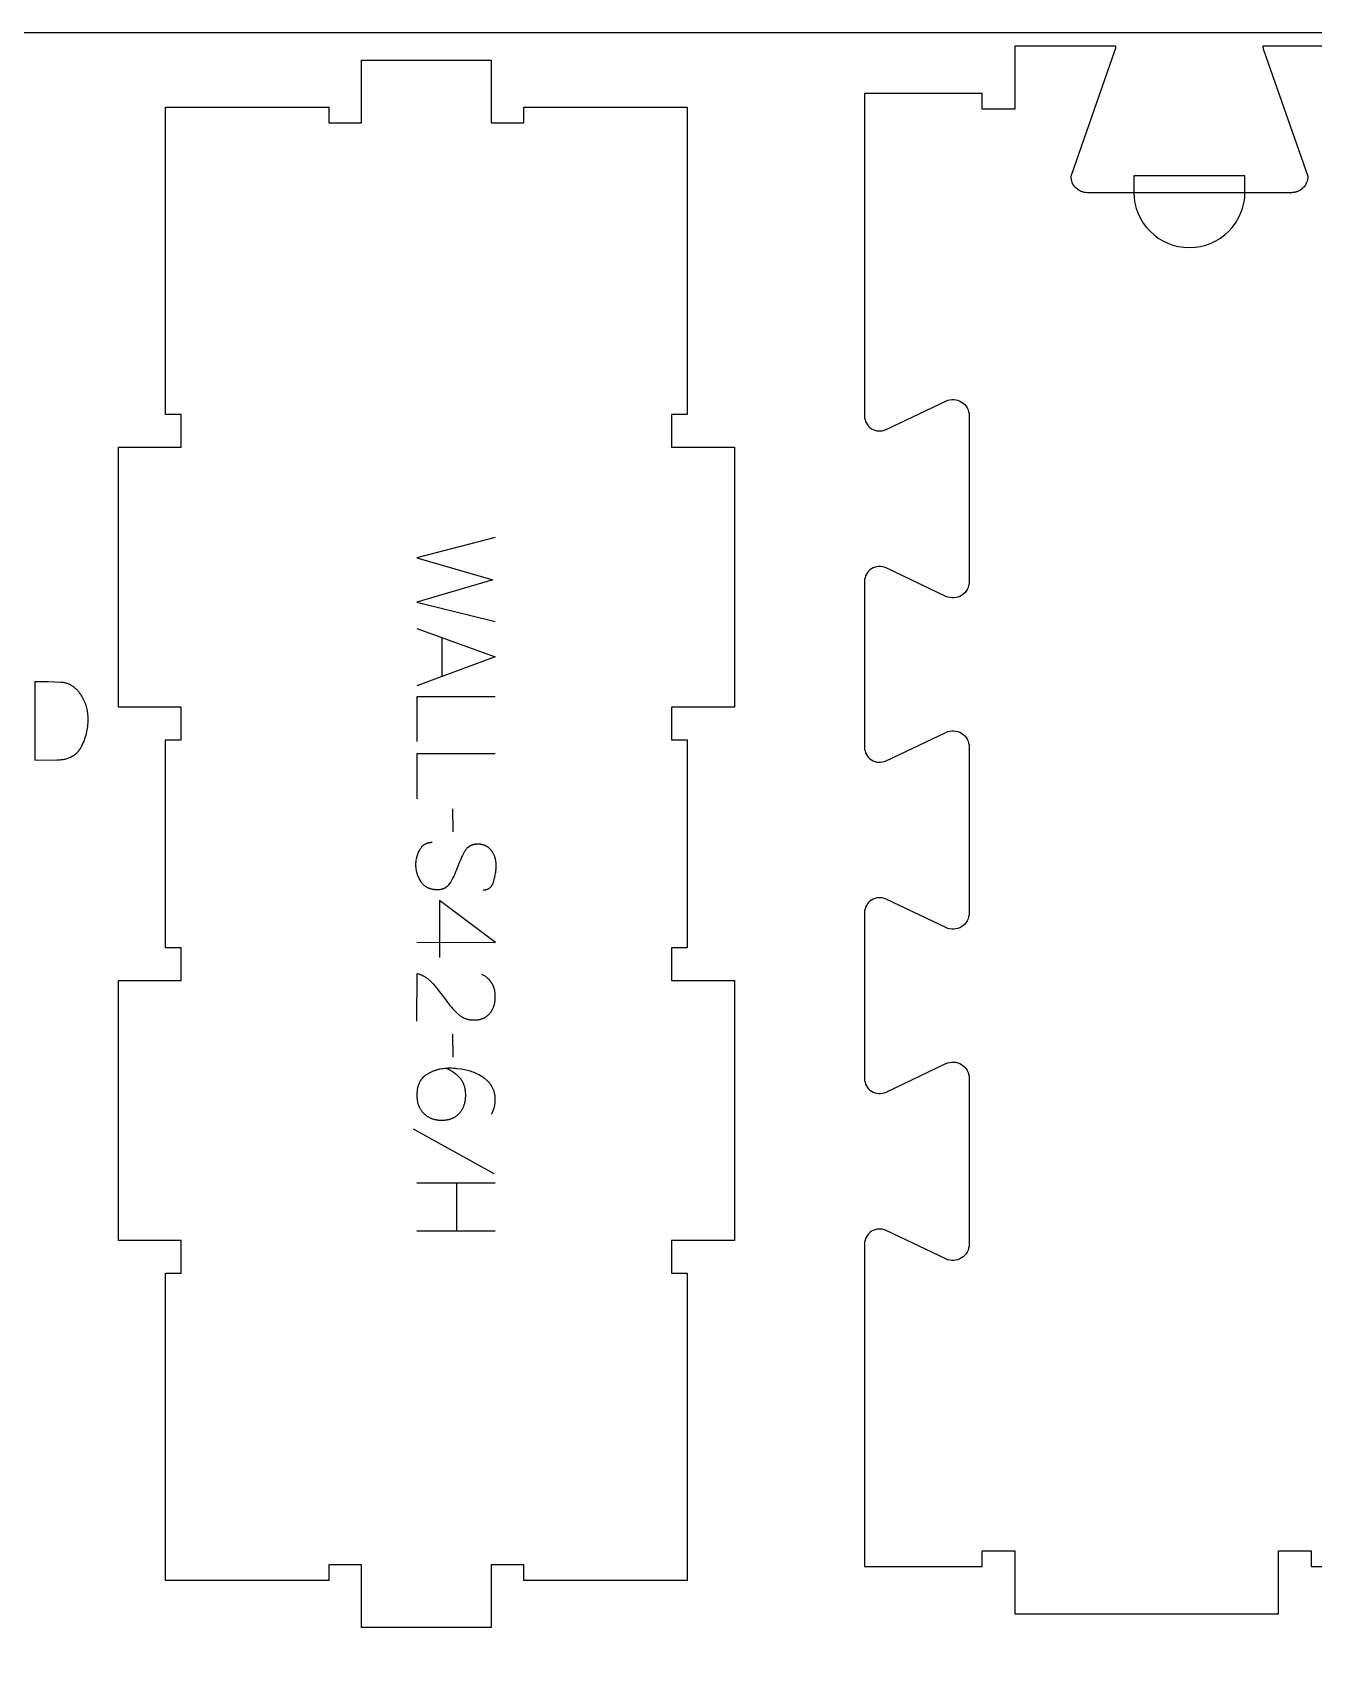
# Model space of a CAD drawing. Extents: x 0 to 4485, y 0 to 10771.
# Drawn here: x 1704 to 2194, y 4947 to 5569 of the extents above; entities that cross this region are included whole.
import ezdxf

# ---------------------------------------------------------------- set-up
doc = ezdxf.new("R2010")
doc.units = 0
for name, color, linetype in [('0_SHEET_SPRUCEPLY_2440X122', 1, 'CONTINUOUS'), ('1_ANYTOOL_1MMDEEP_LABELS_S', 2, 'CONTINUOUS'), ('4_ANYTOOL_CUTTHROUGH_OUTSI', 5, 'CONTINUOUS'), ('5_ANYTOOL_HALF_MILL_9MM_IN', 3, 'CONTINUOUS')]:
    doc.layers.add(name, color=color, linetype=linetype)

msp = doc.modelspace()

# ---------------------------------------------------------------- linework, layer by layer
at = {"layer": '0_SHEET_SPRUCEPLY_2440X122'}
msp.add_lwpolyline([(2737.94, 5569.42), (2737.94, 4349.42), (297.94, 4349.42), (297.94, 5569.42)], close=True, dxfattribs=at)
at = {"layer": '1_ANYTOOL_1MMDEEP_LABELS_S', "color": 2}
for points in [[(1881.4, 5376.25), (1851.4, 5368.54), (1880.5, 5360.1), (1851.4, 5351.61), (1881.4, 5344.11)], [(1851.4, 5341.54), (1881.4, 5330.65), (1851.4, 5319.6)], [(1860.95, 5338.07), (1860.95, 5323.15)], [(1881.4, 5315.31), (1851.4, 5315.31), (1851.4, 5298.21)], [(1881.4, 5293.5), (1851.4, 5293.5), (1851.4, 5276.4)], [(1865.28, 5263.75), (1865.2, 5272.54)], [(1876.81, 5241.51), (1877, 5241.51), (1877.09, 5241.52), (1877.18, 5241.52), (1877.27, 5241.53), (1877.36, 5241.54), (1877.45, 5241.55), (1877.54, 5241.56), (1877.62, 5241.58), (1877.71, 5241.59), (1877.79, 5241.61), (1877.88, 5241.63), (1877.96, 5241.65), (1878.04, 5241.67), (1878.12, 5241.69), (1878.2, 5241.72), (1878.28, 5241.74), (1878.36, 5241.77), (1878.43, 5241.8), (1878.51, 5241.83), (1878.58, 5241.86), (1878.65, 5241.9), (1878.73, 5241.93), (1878.8, 5241.97), (1878.87, 5242.01), (1878.94, 5242.05), (1879, 5242.09), (1879.07, 5242.14), (1879.14, 5242.18), (1879.2, 5242.23), (1879.27, 5242.28), (1879.33, 5242.33), (1879.39, 5242.38), (1879.45, 5242.44), (1879.51, 5242.49), (1879.57, 5242.55), (1879.63, 5242.61), (1879.68, 5242.67), (1879.74, 5242.73), (1879.79, 5242.79), (1879.85, 5242.86), (1879.9, 5242.92), (1879.95, 5242.99), (1880, 5243.06), (1880.05, 5243.13), (1880.1, 5243.2), (1880.15, 5243.28), (1880.19, 5243.35), (1880.24, 5243.43), (1880.28, 5243.51), (1880.33, 5243.59), (1880.37, 5243.68), (1880.45, 5243.84), (1880.53, 5244.02), (1880.6, 5244.2), (1880.67, 5244.39), (1880.74, 5244.59), (1880.8, 5244.79), (1881.02, 5245.6), (1881.21, 5246.4), (1881.37, 5247.18), (1881.5, 5247.96), (1881.56, 5248.34), (1881.61, 5248.71), (1881.65, 5249.08), (1881.68, 5249.45), (1881.71, 5249.82), (1881.72, 5250.18), (1881.74, 5250.54), (1881.74, 5250.9), (1881.74, 5251.09), (1881.73, 5251.28), (1881.72, 5251.48), (1881.71, 5251.67), (1881.69, 5251.86), (1881.67, 5252.05), (1881.65, 5252.23), (1881.63, 5252.42), (1881.59, 5252.61), (1881.56, 5252.79), (1881.52, 5252.97), (1881.48, 5253.15), (1881.44, 5253.33), (1881.39, 5253.51), (1881.34, 5253.69), (1881.28, 5253.86), (1881.22, 5254.04), (1881.16, 5254.21), (1881.1, 5254.38), (1881.03, 5254.56), (1880.95, 5254.73), (1880.88, 5254.89), (1880.8, 5255.06), (1880.71, 5255.23), (1880.63, 5255.39), (1880.54, 5255.56), (1880.44, 5255.72), (1880.34, 5255.88), (1880.24, 5256.04), (1880.14, 5256.2), (1880.03, 5256.35), (1879.92, 5256.51), (1879.8, 5256.66), (1879.68, 5256.81), (1879.56, 5256.95), (1879.44, 5257.09), (1879.31, 5257.23), (1879.18, 5257.36), (1879.05, 5257.48), (1878.91, 5257.6), (1878.77, 5257.71), (1878.63, 5257.82), (1878.48, 5257.93), (1878.33, 5258.03), (1878.18, 5258.12), (1878.02, 5258.21), (1877.87, 5258.29), (1877.7, 5258.37), (1877.54, 5258.45), (1877.37, 5258.52), (1877.2, 5258.59), (1877.03, 5258.65), (1876.85, 5258.7), (1876.67, 5258.75), (1876.49, 5258.8), (1876.31, 5258.84), (1876.12, 5258.88), (1875.92, 5258.91), (1875.73, 5258.94), (1875.53, 5258.96), (1875.33, 5258.97), (1875.13, 5258.99), (1874.92, 5258.99), (1874.71, 5259), (1874.5, 5258.99), (1874.28, 5258.99), (1874.08, 5258.97), (1873.87, 5258.95), (1873.67, 5258.93), (1873.47, 5258.9), (1873.28, 5258.86), (1873.09, 5258.82), (1872.91, 5258.77), (1872.72, 5258.72), (1872.55, 5258.66), (1872.37, 5258.6), (1872.29, 5258.56), (1872.2, 5258.53), (1872.12, 5258.49), (1872.03, 5258.46), (1871.95, 5258.42), (1871.87, 5258.37), (1871.79, 5258.33), (1871.71, 5258.29), (1871.63, 5258.24), (1871.55, 5258.2), (1871.48, 5258.15), (1871.4, 5258.1), (1871.33, 5258.05), (1871.25, 5258), (1871.18, 5257.95), (1871.11, 5257.89), (1871.04, 5257.84), (1870.97, 5257.78), (1870.9, 5257.72), (1870.83, 5257.66), (1870.76, 5257.6), (1870.69, 5257.54), (1870.63, 5257.47), (1870.56, 5257.41), (1870.44, 5257.27), (1870.31, 5257.13), (1870.19, 5256.98), (1870.08, 5256.83), (1869.97, 5256.67), (1869.86, 5256.51), (1869.75, 5256.34), (1869.65, 5256.17), (1869.26, 5255.45), (1868.88, 5254.72), (1868.52, 5253.97), (1868.16, 5253.21), (1867.81, 5252.43), (1867.48, 5251.64), (1867.16, 5250.82), (1866.85, 5250), (1866.53, 5249.17), (1866.2, 5248.37), (1865.86, 5247.58), (1865.5, 5246.81), (1865.13, 5246.07), (1864.74, 5245.34), (1864.33, 5244.64), (1863.91, 5243.95), (1863.8, 5243.79), (1863.69, 5243.63), (1863.57, 5243.47), (1863.51, 5243.4), (1863.45, 5243.33), (1863.39, 5243.25), (1863.33, 5243.18), (1863.26, 5243.11), (1863.2, 5243.05), (1863.13, 5242.98), (1863.06, 5242.92), (1863, 5242.85), (1862.93, 5242.79), (1862.86, 5242.73), (1862.79, 5242.67), (1862.71, 5242.61), (1862.64, 5242.56), (1862.57, 5242.5), (1862.49, 5242.45), (1862.42, 5242.4), (1862.34, 5242.35), (1862.26, 5242.3), (1862.18, 5242.25), (1862.11, 5242.21), (1862.02, 5242.17), (1861.94, 5242.12), (1861.86, 5242.08), (1861.78, 5242.04), (1861.69, 5242), (1861.61, 5241.97), (1861.52, 5241.93), (1861.43, 5241.9), (1861.34, 5241.87), (1861.25, 5241.83), (1861.16, 5241.8), (1861.07, 5241.78), (1860.98, 5241.75), (1860.79, 5241.7), (1860.6, 5241.66), (1860.41, 5241.62), (1860.21, 5241.59), (1860, 5241.57), (1859.79, 5241.55), (1859.58, 5241.53), (1859.37, 5241.53), (1859.15, 5241.52), (1858.93, 5241.53), (1858.7, 5241.54), (1858.47, 5241.55), (1858.24, 5241.57), (1858.01, 5241.6), (1857.79, 5241.63), (1857.57, 5241.67), (1857.35, 5241.71), (1857.14, 5241.76), (1856.93, 5241.81), (1856.72, 5241.86), (1856.52, 5241.93), (1856.32, 5241.99), (1856.13, 5242.06), (1855.94, 5242.14), (1855.75, 5242.22), (1855.57, 5242.31), (1855.39, 5242.4), (1855.22, 5242.5), (1855.04, 5242.6), (1854.88, 5242.7), (1854.71, 5242.82), (1854.55, 5242.93), (1854.4, 5243.05), (1854.24, 5243.18), (1854.09, 5243.31), (1853.95, 5243.45), (1853.81, 5243.59), (1853.67, 5243.74), (1853.53, 5243.89), (1853.4, 5244.05), (1853.28, 5244.21), (1853.15, 5244.38), (1853.03, 5244.55), (1852.92, 5244.72), (1852.7, 5245.09), (1852.49, 5245.45), (1852.3, 5245.82), (1852.12, 5246.19), (1851.95, 5246.56), (1851.8, 5246.94), (1851.73, 5247.13), (1851.66, 5247.32), (1851.6, 5247.52), (1851.54, 5247.71), (1851.48, 5247.9), (1851.43, 5248.1), (1851.38, 5248.29), (1851.34, 5248.49), (1851.29, 5248.69), (1851.25, 5248.89), (1851.22, 5249.09), (1851.19, 5249.29), (1851.16, 5249.49), (1851.13, 5249.69), (1851.09, 5250.09), (1851.07, 5250.5), (1851.05, 5250.92), (1851.05, 5251.33), (1851.07, 5251.74), (1851.09, 5252.14), (1851.13, 5252.54), (1851.19, 5252.94), (1851.25, 5253.33), (1851.33, 5253.71), (1851.42, 5254.09), (1851.52, 5254.47), (1851.64, 5254.84), (1851.76, 5255.21), (1851.9, 5255.57), (1852.06, 5255.93), (1852.23, 5256.29), (1852.4, 5256.64), (1852.6, 5256.98), (1852.7, 5257.15), (1852.8, 5257.31), (1852.91, 5257.47), (1853.02, 5257.62), (1853.13, 5257.77), (1853.24, 5257.91), (1853.36, 5258.05), (1853.48, 5258.18), (1853.61, 5258.31), (1853.73, 5258.43), (1853.86, 5258.54), (1854, 5258.65), (1854.06, 5258.71), (1854.13, 5258.76), (1854.2, 5258.81), (1854.27, 5258.86), (1854.34, 5258.9), (1854.41, 5258.95), (1854.48, 5259), (1854.56, 5259.04), (1854.63, 5259.08), (1854.7, 5259.12), (1854.78, 5259.16), (1854.85, 5259.2), (1854.93, 5259.24), (1855.01, 5259.27), (1855.09, 5259.31), (1855.16, 5259.34), (1855.24, 5259.37), (1855.32, 5259.4), (1855.4, 5259.43), (1855.49, 5259.46), (1855.65, 5259.51), (1855.82, 5259.55), (1855.99, 5259.59), (1856.16, 5259.63), (1856.34, 5259.66), (1856.52, 5259.68), (1856.7, 5259.7), (1856.89, 5259.71), (1857.08, 5259.72), (1857.27, 5259.72)], [(1851.4, 5221.5), (1881.44, 5221.45), (1860.05, 5237.48)], [(1860.05, 5237.48), (1860.05, 5215.71)], [(1851.44, 5191.28), (1851.48, 5209.58), (1851.94, 5209.44), (1852.16, 5209.36), (1852.38, 5209.28), (1852.6, 5209.19), (1852.82, 5209.1), (1853.04, 5209.01), (1853.25, 5208.91), (1853.46, 5208.81), (1853.67, 5208.71), (1853.87, 5208.6), (1854.07, 5208.49), (1854.27, 5208.38), (1854.47, 5208.26), (1854.67, 5208.14), (1854.86, 5208.01), (1855.05, 5207.88), (1855.24, 5207.75), (1855.43, 5207.62), (1855.61, 5207.48), (1855.79, 5207.34), (1855.97, 5207.19), (1856.15, 5207.04), (1856.32, 5206.89), (1856.5, 5206.73), (1856.66, 5206.57), (1856.83, 5206.41), (1857, 5206.24), (1857.16, 5206.07), (1857.32, 5205.89), (1857.63, 5205.53), (1858.85, 5204.06), (1860.04, 5202.56), (1861.2, 5201.06), (1862.32, 5199.53), (1862.89, 5198.78), (1863.45, 5198.04), (1864.03, 5197.33), (1864.62, 5196.64), (1865.21, 5195.98), (1865.81, 5195.33), (1866.42, 5194.71), (1867.04, 5194.11), (1867.2, 5193.97), (1867.35, 5193.83), (1867.52, 5193.69), (1867.68, 5193.56), (1867.84, 5193.43), (1868.01, 5193.31), (1868.18, 5193.19), (1868.35, 5193.08), (1868.53, 5192.97), (1868.71, 5192.87), (1868.88, 5192.77), (1869.07, 5192.67), (1869.25, 5192.58), (1869.44, 5192.5), (1869.62, 5192.42), (1869.81, 5192.34), (1870.01, 5192.27), (1870.2, 5192.2), (1870.4, 5192.14), (1870.6, 5192.09), (1870.8, 5192.03), (1871, 5191.98), (1871.21, 5191.94), (1871.42, 5191.9), (1871.63, 5191.87), (1871.84, 5191.84), (1872.06, 5191.81), (1872.27, 5191.79), (1872.49, 5191.77), (1872.72, 5191.76), (1872.94, 5191.76), (1873.17, 5191.75), (1873.42, 5191.76), (1873.66, 5191.76), (1873.91, 5191.78), (1874.14, 5191.79), (1874.38, 5191.82), (1874.61, 5191.84), (1874.84, 5191.87), (1875.06, 5191.91), (1875.28, 5191.95), (1875.5, 5192), (1875.71, 5192.05), (1875.92, 5192.11), (1876.12, 5192.17), (1876.32, 5192.24), (1876.52, 5192.31), (1876.71, 5192.39), (1876.9, 5192.47), (1877.09, 5192.55), (1877.27, 5192.64), (1877.45, 5192.74), (1877.62, 5192.84), (1877.8, 5192.95), (1877.96, 5193.06), (1878.13, 5193.18), (1878.28, 5193.3), (1878.44, 5193.42), (1878.59, 5193.55), (1878.74, 5193.69), (1878.89, 5193.83), (1879.03, 5193.98), (1879.16, 5194.13), (1879.3, 5194.28), (1879.43, 5194.44), (1879.55, 5194.6), (1879.67, 5194.77), (1879.79, 5194.94), (1879.9, 5195.1), (1880.01, 5195.28), (1880.11, 5195.45), (1880.21, 5195.63), (1880.31, 5195.81), (1880.4, 5195.99), (1880.49, 5196.18), (1880.58, 5196.37), (1880.66, 5196.56), (1880.73, 5196.75), (1880.8, 5196.94), (1880.87, 5197.14), (1880.93, 5197.34), (1880.99, 5197.55), (1881.05, 5197.75), (1881.1, 5197.96), (1881.15, 5198.17), (1881.19, 5198.39), (1881.23, 5198.6), (1881.26, 5198.82), (1881.3, 5199.04), (1881.32, 5199.27), (1881.34, 5199.49), (1881.36, 5199.72), (1881.38, 5199.96), (1881.39, 5200.19), (1881.4, 5200.67), (1881.39, 5201.03), (1881.38, 5201.39), (1881.35, 5201.75), (1881.32, 5202.09), (1881.27, 5202.43), (1881.22, 5202.77), (1881.15, 5203.1), (1881.08, 5203.42), (1880.99, 5203.73), (1880.95, 5203.88), (1880.9, 5204.04), (1880.85, 5204.19), (1880.79, 5204.34), (1880.74, 5204.49), (1880.68, 5204.63), (1880.62, 5204.78), (1880.55, 5204.92), (1880.49, 5205.06), (1880.42, 5205.2), (1880.35, 5205.34), (1880.28, 5205.48), (1880.2, 5205.61), (1880.12, 5205.75), (1880.04, 5205.88), (1879.96, 5206.01), (1879.87, 5206.14), (1879.78, 5206.26), (1879.69, 5206.39), (1879.6, 5206.51), (1879.5, 5206.63), (1879.4, 5206.75), (1879.3, 5206.87), (1879.2, 5206.99), (1879.09, 5207.11), (1878.99, 5207.22), (1878.87, 5207.33), (1878.76, 5207.44), (1878.65, 5207.55), (1878.53, 5207.66), (1878.41, 5207.76), (1878.28, 5207.87), (1878.03, 5208.07), (1877.77, 5208.27), (1877.49, 5208.46), (1877.21, 5208.64), (1876.91, 5208.82), (1876.61, 5208.99), (1876.3, 5209.15)], [(1865.28, 5177.57), (1865.2, 5186.35)], [(1879.94, 5155.71), (1880.12, 5156.05), (1880.28, 5156.39), (1880.43, 5156.73), (1880.58, 5157.07), (1880.71, 5157.41), (1880.83, 5157.76), (1880.93, 5158.11), (1881.03, 5158.45), (1881.12, 5158.8), (1881.19, 5159.15), (1881.25, 5159.5), (1881.3, 5159.86), (1881.34, 5160.21), (1881.37, 5160.57), (1881.39, 5160.92), (1881.4, 5161.28), (1881.39, 5161.6), (1881.38, 5161.91), (1881.36, 5162.22), (1881.33, 5162.52), (1881.3, 5162.82), (1881.25, 5163.12), (1881.2, 5163.41), (1881.14, 5163.7), (1881.07, 5163.98), (1880.99, 5164.26), (1880.91, 5164.54), (1880.81, 5164.81), (1880.71, 5165.08), (1880.6, 5165.34), (1880.49, 5165.6), (1880.36, 5165.86), (1880.23, 5166.11), (1880.09, 5166.36), (1879.94, 5166.6), (1879.78, 5166.84), (1879.61, 5167.07), (1879.44, 5167.3), (1879.26, 5167.53), (1879.07, 5167.75), (1878.87, 5167.97), (1878.67, 5168.18), (1878.45, 5168.39), (1878.23, 5168.6), (1878, 5168.8), (1877.76, 5169), (1877.51, 5169.19), (1877.26, 5169.38), (1876.74, 5169.75), (1876.22, 5170.09), (1875.69, 5170.42), (1875.16, 5170.73), (1874.62, 5171.01), (1874.08, 5171.28), (1873.54, 5171.53), (1872.99, 5171.76), (1872.44, 5171.97), (1871.88, 5172.16), (1871.32, 5172.33), (1870.76, 5172.48), (1870.19, 5172.62), (1869.61, 5172.73), (1869.03, 5172.82), (1868.45, 5172.9), (1866.65, 5173.13), (1866.37, 5173.17), (1866.07, 5173.2), (1865.75, 5173.22), (1865.41, 5173.24), (1864.66, 5173.27), (1863.82, 5173.28), (1863.22, 5173.27), (1862.63, 5173.24), (1862.05, 5173.2), (1861.47, 5173.13), (1860.9, 5173.05), (1860.34, 5172.95), (1860.06, 5172.89), (1859.79, 5172.83), (1859.52, 5172.76), (1859.24, 5172.69), (1858.98, 5172.61), (1858.71, 5172.53), (1858.44, 5172.44), (1858.18, 5172.35), (1857.92, 5172.26), (1857.66, 5172.16), (1857.41, 5172.05), (1857.15, 5171.94), (1856.9, 5171.83), (1856.65, 5171.71), (1856.4, 5171.59), (1856.15, 5171.46), (1855.91, 5171.33), (1855.67, 5171.19), (1855.43, 5171.05), (1855.19, 5170.9), (1854.96, 5170.75), (1854.73, 5170.59), (1854.51, 5170.43), (1854.3, 5170.26), (1854.2, 5170.17), (1854.1, 5170.08), (1854, 5169.99), (1853.9, 5169.9), (1853.8, 5169.81), (1853.71, 5169.71), (1853.62, 5169.62), (1853.53, 5169.52), (1853.44, 5169.42), (1853.36, 5169.32), (1853.27, 5169.21), (1853.19, 5169.11), (1853.11, 5169), (1853.03, 5168.9), (1852.95, 5168.79), (1852.88, 5168.68), (1852.8, 5168.56), (1852.73, 5168.45), (1852.66, 5168.34), (1852.6, 5168.22), (1852.47, 5167.98), (1852.34, 5167.74), (1852.23, 5167.49), (1852.12, 5167.23), (1852.02, 5166.97), (1851.93, 5166.7), (1851.84, 5166.43), (1851.77, 5166.14), (1851.7, 5165.86), (1851.63, 5165.56), (1851.58, 5165.26), (1851.53, 5164.96), (1851.49, 5164.65), (1851.46, 5164.33), (1851.43, 5164.01), (1851.41, 5163.68), (1851.4, 5163.34), (1851.4, 5163), (1851.4, 5162.72), (1851.41, 5162.46), (1851.42, 5162.19), (1851.44, 5161.93), (1851.46, 5161.67), (1851.49, 5161.42), (1851.52, 5161.17), (1851.56, 5160.92), (1851.6, 5160.68), (1851.65, 5160.44), (1851.7, 5160.2), (1851.76, 5159.97), (1851.83, 5159.74), (1851.9, 5159.51), (1851.97, 5159.29), (1852.05, 5159.07), (1852.13, 5158.85), (1852.22, 5158.64), (1852.32, 5158.43), (1852.42, 5158.23), (1852.52, 5158.02), (1852.63, 5157.83), (1852.75, 5157.63), (1852.87, 5157.44), (1852.99, 5157.25), (1853.12, 5157.07), (1853.26, 5156.89), (1853.4, 5156.71), (1853.54, 5156.53), (1853.69, 5156.36), (1853.85, 5156.2), (1854.01, 5156.03), (1854.18, 5155.87), (1854.34, 5155.72), (1854.52, 5155.57), (1854.69, 5155.42), (1854.87, 5155.29), (1855.05, 5155.15), (1855.23, 5155.02), (1855.42, 5154.9), (1855.61, 5154.78), (1855.81, 5154.66), (1856.01, 5154.56), (1856.21, 5154.45), (1856.41, 5154.35), (1856.62, 5154.26), (1856.83, 5154.17), (1857.04, 5154.09), (1857.26, 5154.01), (1857.48, 5153.94), (1857.7, 5153.87), (1857.93, 5153.8), (1858.16, 5153.75), (1858.39, 5153.69), (1858.63, 5153.64), (1858.87, 5153.6), (1859.12, 5153.56), (1859.36, 5153.53), (1859.61, 5153.5), (1859.86, 5153.48), (1860.12, 5153.46), (1860.38, 5153.45), (1860.64, 5153.44), (1860.91, 5153.44), (1861.18, 5153.44), (1861.45, 5153.45), (1861.71, 5153.46), (1861.97, 5153.48), (1862.23, 5153.5), (1862.48, 5153.53), (1862.73, 5153.57), (1862.97, 5153.61), (1863.21, 5153.65), (1863.45, 5153.7), (1863.68, 5153.75), (1863.91, 5153.81), (1864.14, 5153.88), (1864.36, 5153.95), (1864.58, 5154.02), (1864.79, 5154.1), (1865, 5154.19), (1865.2, 5154.28), (1865.41, 5154.38), (1865.6, 5154.48), (1865.8, 5154.58), (1865.99, 5154.7), (1866.18, 5154.81), (1866.36, 5154.93), (1866.54, 5155.06), (1866.71, 5155.19), (1866.88, 5155.33), (1867.05, 5155.47), (1867.21, 5155.62), (1867.37, 5155.77), (1867.53, 5155.93), (1867.68, 5156.1), (1867.83, 5156.26), (1867.97, 5156.43), (1868.11, 5156.61), (1868.24, 5156.79), (1868.37, 5156.97), (1868.5, 5157.15), (1868.62, 5157.34), (1868.73, 5157.53), (1868.84, 5157.72), (1868.95, 5157.92), (1869.05, 5158.12), (1869.14, 5158.32), (1869.24, 5158.52), (1869.32, 5158.73), (1869.4, 5158.95), (1869.48, 5159.16), (1869.55, 5159.38), (1869.62, 5159.6), (1869.69, 5159.83), (1869.74, 5160.05), (1869.8, 5160.29), (1869.85, 5160.52), (1869.89, 5160.76), (1869.93, 5161), (1869.97, 5161.24), (1870, 5161.49), (1870.02, 5161.74), (1870.04, 5161.99), (1870.06, 5162.25), (1870.07, 5162.51), (1870.08, 5162.77), (1870.08, 5163.04), (1870.07, 5163.51), (1870.05, 5163.97), (1870.03, 5164.2), (1870.01, 5164.42), (1869.99, 5164.64), (1869.96, 5164.86), (1869.93, 5165.07), (1869.89, 5165.28), (1869.85, 5165.49), (1869.81, 5165.7), (1869.76, 5165.9), (1869.71, 5166.1), (1869.66, 5166.3), (1869.6, 5166.49), (1869.54, 5166.69), (1869.47, 5166.88), (1869.4, 5167.06), (1869.33, 5167.25), (1869.25, 5167.43), (1869.17, 5167.61), (1869.09, 5167.78), (1869, 5167.95), (1868.9, 5168.12), (1868.81, 5168.29), (1868.71, 5168.45), (1868.61, 5168.62), (1868.5, 5168.77), (1868.39, 5168.93), (1868.27, 5169.08), (1868.15, 5169.23), (1868.03, 5169.38), (1867.91, 5169.53), (1867.78, 5169.67), (1867.64, 5169.82), (1867.37, 5170.1), (1867.08, 5170.37), (1866.78, 5170.65), (1866.47, 5170.91), (1866.14, 5171.17), (1865.8, 5171.42), (1865.44, 5171.67), (1865.07, 5171.91), (1864.69, 5172.15), (1864.3, 5172.38), (1863.89, 5172.6), (1863.47, 5172.82), (1863.03, 5173.03), (1862.58, 5173.24)], [(1880.92, 5132.87), (1850.15, 5150.05)], [(1881.4, 5129.4), (1851.4, 5129.4)], [(1866.7, 5111.1), (1866.7, 5129.4)], [(1851.4, 5111.1), (1881.4, 5111.1)]]:
    msp.add_lwpolyline(points, dxfattribs=at)
msp.add_lwpolyline([(1705.34, 5321.14), (1705.34, 5291.14), (1713.87, 5291.22), (1714.28, 5291.23), (1714.69, 5291.25), (1715.08, 5291.28), (1715.47, 5291.32), (1715.85, 5291.37), (1716.22, 5291.42), (1716.59, 5291.49), (1716.94, 5291.57), (1717.29, 5291.65), (1717.63, 5291.75), (1717.96, 5291.85), (1718.29, 5291.97), (1718.61, 5292.09), (1718.76, 5292.16), (1718.91, 5292.22), (1719.07, 5292.29), (1719.22, 5292.37), (1719.36, 5292.44), (1719.51, 5292.52), (1719.65, 5292.6), (1719.79, 5292.68), (1719.93, 5292.76), (1720.07, 5292.85), (1720.21, 5292.94), (1720.34, 5293.03), (1720.47, 5293.12), (1720.6, 5293.22), (1720.73, 5293.32), (1720.86, 5293.42), (1720.98, 5293.52), (1721.1, 5293.63), (1721.22, 5293.74), (1721.34, 5293.85), (1721.46, 5293.96), (1721.57, 5294.07), (1721.68, 5294.19), (1721.79, 5294.31), (1721.9, 5294.43), (1722.01, 5294.56), (1722.11, 5294.68), (1722.21, 5294.81), (1722.31, 5294.95), (1722.41, 5295.08), (1722.51, 5295.22), (1722.6, 5295.35), (1722.79, 5295.64), (1722.96, 5295.93), (1723.13, 5296.24), (1723.45, 5296.85), (1723.74, 5297.48), (1724.02, 5298.11), (1724.27, 5298.75), (1724.51, 5299.39), (1724.72, 5300.03), (1724.92, 5300.69), (1725.09, 5301.35), (1725.24, 5302.01), (1725.38, 5302.68), (1725.49, 5303.36), (1725.58, 5304.04), (1725.65, 5304.73), (1725.7, 5305.42), (1725.73, 5306.12), (1725.74, 5306.82), (1725.73, 5307.42), (1725.71, 5308.01), (1725.66, 5308.59), (1725.59, 5309.17), (1725.5, 5309.75), (1725.45, 5310.03), (1725.39, 5310.31), (1725.33, 5310.59), (1725.27, 5310.87), (1725.2, 5311.15), (1725.12, 5311.43), (1725.04, 5311.7), (1724.96, 5311.98), (1724.87, 5312.25), (1724.77, 5312.52), (1724.67, 5312.79), (1724.57, 5313.06), (1724.46, 5313.32), (1724.35, 5313.59), (1724.1, 5314.11), (1723.84, 5314.63), (1723.56, 5315.14), (1723.26, 5315.65), (1723.06, 5315.96), (1722.87, 5316.25), (1722.66, 5316.54), (1722.46, 5316.82), (1722.25, 5317.09), (1722.04, 5317.35), (1721.83, 5317.6), (1721.61, 5317.84), (1721.39, 5318.07), (1721.16, 5318.29), (1720.93, 5318.51), (1720.7, 5318.71), (1720.46, 5318.91), (1720.23, 5319.09), (1719.98, 5319.27), (1719.74, 5319.44), (1719.49, 5319.6), (1719.24, 5319.74), (1718.98, 5319.88), (1718.72, 5320.01), (1718.46, 5320.14), (1718.2, 5320.25), (1717.93, 5320.35), (1717.65, 5320.44), (1717.38, 5320.53), (1717.1, 5320.6), (1716.82, 5320.67), (1716.53, 5320.72), (1716.24, 5320.77), (1715.95, 5320.81), (1715.65, 5320.84), (1715.35, 5320.86), (1712.92, 5320.96), (1710.44, 5321.04), (1707.91, 5321.1)], close=True, dxfattribs=at)
at = {"layer": '4_ANYTOOL_CUTTHROUGH_OUTSI', "color": 5}
msp.add_lwpolyline([(2242.06, 5564.17), (2174.87, 5564.17), (2174.87, 5564.17, 0.061485), (2175.1, 5562.78), (2192, 5514.5), (2192.01, 5514.46), (2192.01, 5514.42), (2192.01, 5514.42, -0.198912), (2190.18, 5510), (2190.07, 5509.9), (2189.96, 5509.79), (2189.85, 5509.69), (2189.73, 5509.6), (2189.62, 5509.5), (2189.49, 5509.41), (2189.37, 5509.32), (2189.24, 5509.23), (2189.11, 5509.15), (2188.98, 5509.07), (2188.85, 5508.99), (2188.71, 5508.91), (2188.58, 5508.84), (2188.44, 5508.77), (2188.3, 5508.71), (2188.15, 5508.65), (2188.01, 5508.59), (2187.86, 5508.54), (2187.72, 5508.49), (2187.57, 5508.44), (2187.42, 5508.4), (2187.27, 5508.36), (2187.12, 5508.32), (2186.97, 5508.29), (2186.82, 5508.26), (2186.67, 5508.24), (2186.52, 5508.22), (2186.36, 5508.2), (2186.21, 5508.19), (2186.06, 5508.18), (2185.91, 5508.17), (2185.76, 5508.17), (2107.76, 5508.17, -0.414214), (2101.51, 5514.42), (2101.51, 5514.46), (2101.53, 5514.5), (2118.42, 5562.78), (2118.42, 5562.78, 0.061485), (2118.66, 5564.17), (2080.06, 5564.17), (2080.06, 5540.17), (2079.81, 5540.17), (2067.81, 5540.17), (2067.56, 5540.17), (2067.56, 5546.17), (2022.56, 5546.17), (2022.56, 5422.78), (2022.56, 5422.78, 0.551268), (2030.78, 5417.58), (2053.62, 5428.46, -0.551268), (2062.56, 5422.82), (2062.56, 5359.43, -0.551268), (2053.62, 5353.78), (2030.78, 5364.66, 0.551268), (2022.56, 5359.47), (2022.56, 5296.08, 0.551268), (2030.78, 5290.88), (2053.62, 5301.76, -0.551268), (2062.56, 5296.12), (2062.56, 5232.73, -0.551268), (2053.62, 5227.08), (2030.78, 5237.96, 0.551268), (2022.56, 5232.77), (2022.56, 5169.38, 0.257375), (2025.24, 5164.51, 0.257375), (2030.78, 5164.18), (2053.62, 5175.06, -0.551268), (2062.56, 5169.42), (2062.56, 5106.03, -0.551268), (2053.62, 5100.38), (2030.78, 5111.26, 0.551268), (2022.56, 5106.07), (2022.56, 4982.67), (2067.56, 4982.67), (2067.56, 4988.67), (2067.81, 4988.67), (2079.81, 4988.67), (2080.06, 4988.67), (2080.06, 4964.67), (2180.84, 4964.67), (2180.84, 4988.67), (2193.34, 4988.67), (2193.34, 4982.67), (2213.39, 4982.67)], format="xyb", dxfattribs=at)
msp.add_lwpolyline([(1737.28, 5107.37), (1737.28, 5206.87), (1761.28, 5206.87), (1761.28, 5219.37), (1755.28, 5219.37), (1755.28, 5298.87), (1761.28, 5298.87), (1761.28, 5311.37), (1737.28, 5311.37), (1737.28, 5410.87), (1761.28, 5410.87), (1761.28, 5423.37), (1755.28, 5423.37), (1755.28, 5540.87), (1817.78, 5540.87), (1817.78, 5534.87), (1830.28, 5534.87), (1830.28, 5558.87), (1879.78, 5558.87), (1879.78, 5534.87), (1892.28, 5534.87), (1892.28, 5540.87), (1954.78, 5540.87), (1954.78, 5423.37), (1948.78, 5423.37), (1948.78, 5410.87), (1972.78, 5410.87), (1972.78, 5311.37), (1948.78, 5311.37), (1948.78, 5298.87), (1954.78, 5298.87), (1954.78, 5219.37), (1948.78, 5219.37), (1948.78, 5206.87), (1972.78, 5206.87), (1972.78, 5107.37), (1948.78, 5107.37), (1948.78, 5094.87), (1954.78, 5094.87), (1954.78, 4977.37), (1892.28, 4977.37), (1892.28, 4983.37), (1879.78, 4983.37), (1879.78, 4959.37), (1830.28, 4959.37), (1830.28, 4983.37), (1817.78, 4983.37), (1817.78, 4977.37), (1755.28, 4977.37), (1755.28, 5094.87), (1761.28, 5094.87), (1761.28, 5107.37)], close=True, dxfattribs=at)
at = {"layer": '5_ANYTOOL_HALF_MILL_9MM_IN'}
msp.add_lwpolyline([(2125.51, 5508.42, 1), (2168.01, 5508.42), (2168.01, 5508.67), (2168.01, 5514.67), (2125.51, 5514.67), (2125.51, 5508.67), (2125.51, 5508.42)], format="xyb", close=True, dxfattribs=at)

doc.saveas('drawing.dxf')
